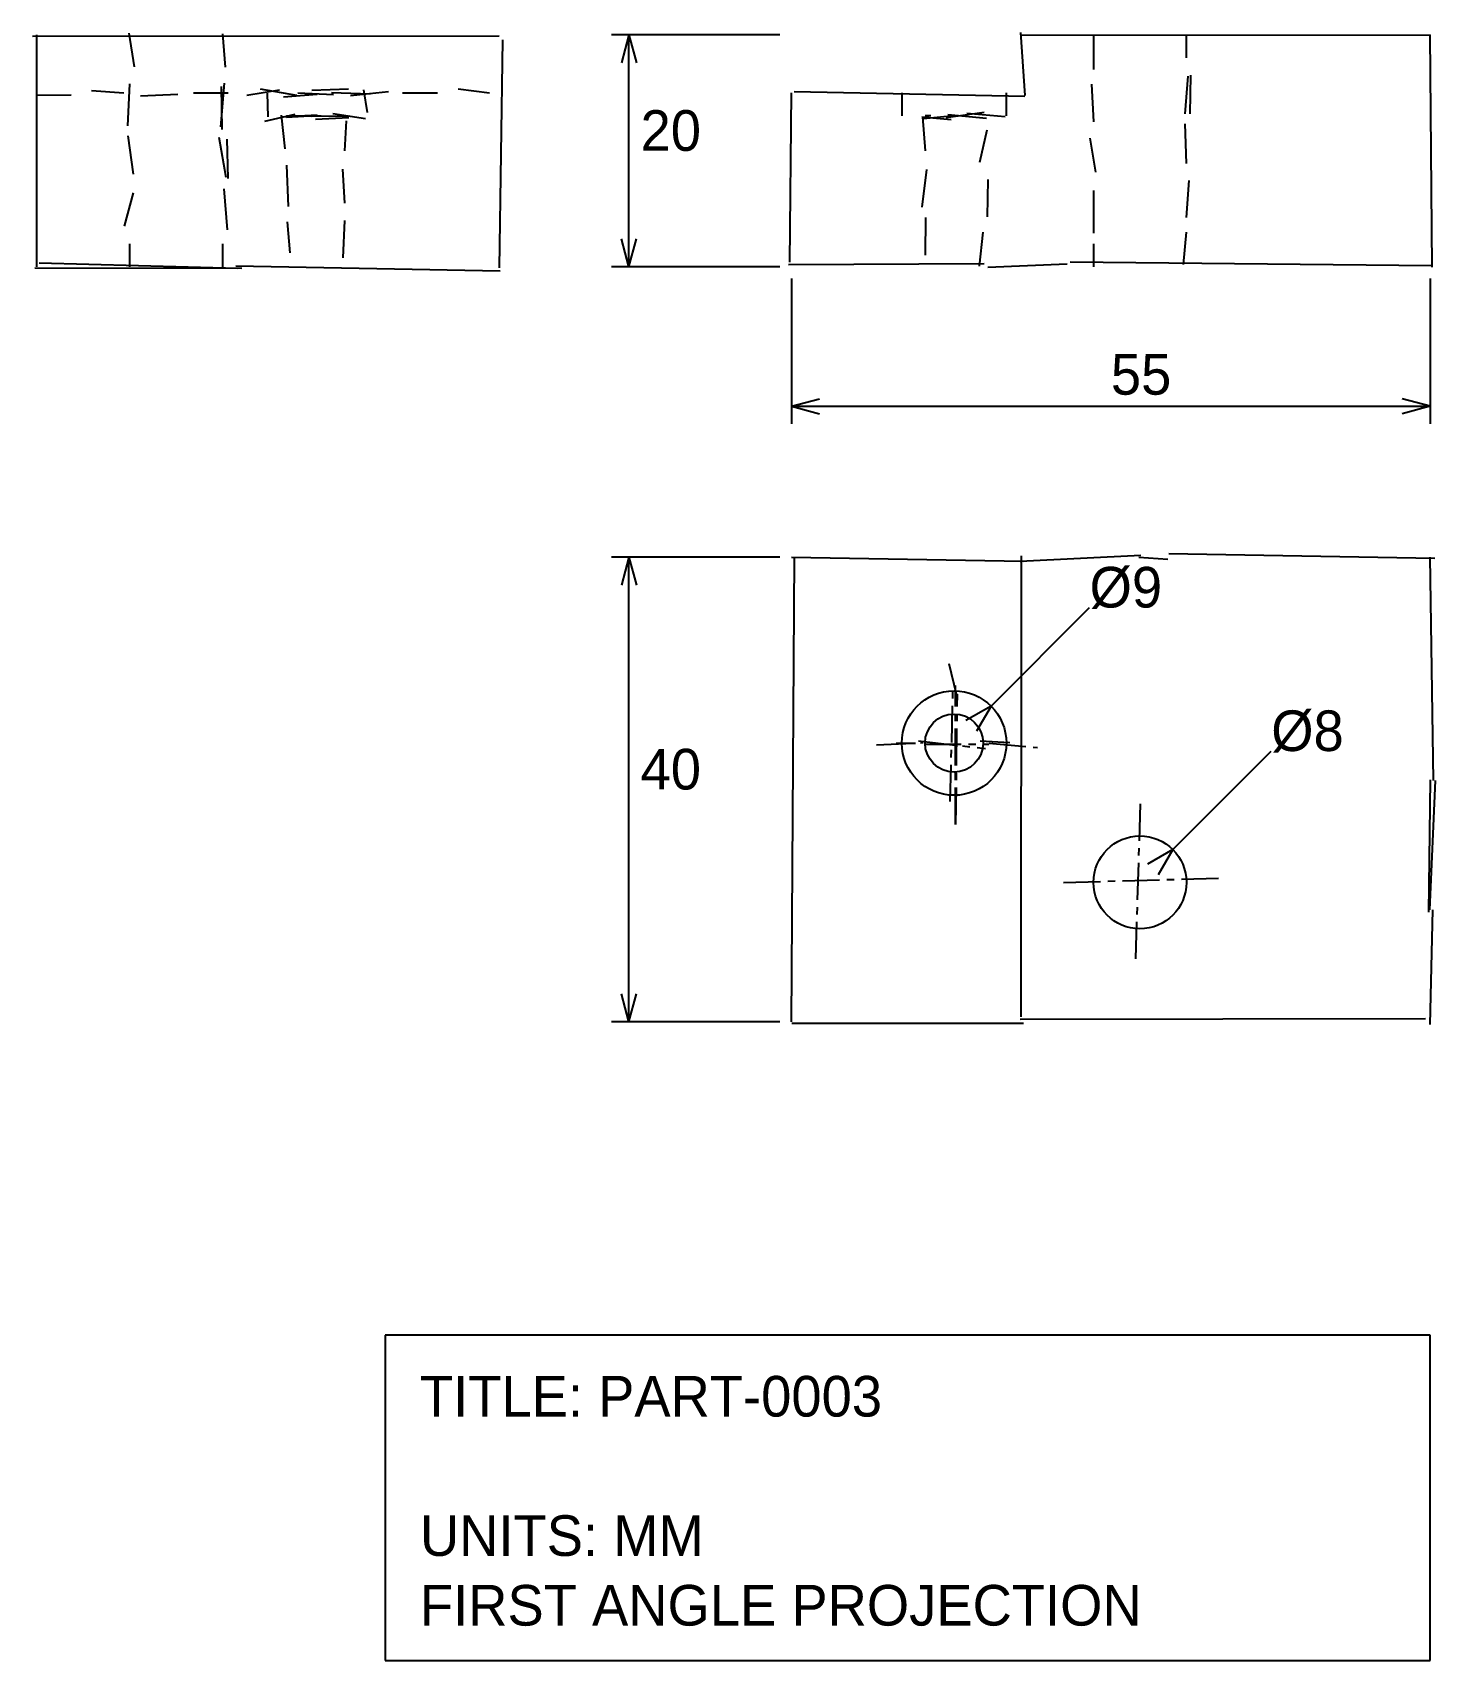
# Model space of a CAD drawing. Header units: millimetres. Extents: x -65 to 55, y -120 to 20.
import ezdxf

# ---------------------------------------------------------------- set-up
doc = ezdxf.new("R2010")
doc.units = ezdxf.units.MM
doc.linetypes.add('CENTER', pattern=[5.08, 3.175, -0.635, 0.635, -0.635])

msp = doc.modelspace()

# ---------------------------------------------------------------- linework, layer by layer
at = {"linetype": 'CONTINUOUS'}
for p, q in [((-65.36, 19.88), (-25.18, 19.9)), ((-65, 0), (-65, 20)), ((-57.08, 20.13), (-56.62, 17.23)), ((-49, 20.08), (-48.76, 17.21)), ((-1, 20), (-15.5, 20)), ((-14, 20), (-14.65, 17.59)), ((-14, 0), (-14, 20)), ((-14, 20), (-13.35, 17.59)), ((20.12, 14.77), (19.74, 20.18)), ((19.84, 19.96), (55, 20)), ((26, 20), (26, 17)), ((34, 18), (34, 20)), ((55.16, -0.02), (55, 20)), ((-25.15, -0.09), (-24.86, 19.57)), ((-57, 15.78), (-57.19, 12.15)), ((-48.86, 15.82), (-49.18, 12.07)), ((-49.11, 15.54), (-49.05, 11.83)), ((25.83, 15.75), (26, 12.5)), ((33.89, 13.18), (34.17, 16.42)), ((34.33, 13.17), (34.39, 16.51)), ((-65.08, 14.79), (-62.04, 14.81)), ((-60.27, 15.19), (-57.5, 15)), ((-56.06, 14.72), (-52.85, 14.87)), ((-51.5, 15), (-48.5, 15)), ((-46.91, 14.78), (-44.1, 15.24)), ((-45.77, 15.33), (-42.63, 14.8)), ((-45.16, 14.96), (-45.11, 12.92)), ((-40.85, 14.86), (-43.74, 14.63)), ((-42.5, 15), (-39.43, 14.85)), ((-41.3, 15.21), (-38.15, 15.34)), ((-36.29, 14.87), (-39.6, 15)), ((-37.97, 14.76), (-34.7, 15.1)), ((-36.85, 15.26), (-36.54, 13.3)), ((-33.5, 15), (-30.5, 15)), ((-28.71, 15.33), (-26, 15)), ((-0.16, 0.42), (0, 15)), ((0.23, 15.1), (20.08, 14.7)), ((9.5, 15), (9.5, 13)), ((18.5, 13), (18.5, 15)), ((-45.35, 12.54), (-42.73, 13.16)), ((-40.85, 13.08), (-44.02, 12.89)), ((-43.96, 13.06), (-43.62, 10.18)), ((-43.5, 13), (-40.5, 13)), ((-41, 13), (-43.49, 12.86)), ((-38.08, 12.97), (-41.31, 12.94)), ((-41, 12.73), (-38.11, 12.86)), ((-36.7, 12.76), (-39.49, 13.17)), ((-39, 13), (-38.5, 13)), ((13.74, 12.67), (11.23, 12.9)), ((11.29, 12.92), (11.5, 10)), ((14, 13), (11.37, 12.76)), ((12, 13), (11.5, 13)), ((16.59, 13.29), (13.33, 12.84)), ((16.79, 12.79), (13.47, 13.11)), ((18.4, 12.93), (15.09, 13.21)), ((-57.15, 11.3), (-56.7, 7.99)), ((-38.36, 12.58), (-38.5, 10)), ((16.22, 9.01), (16.85, 11.8)), ((34, 8.91), (33.91, 12.33)), ((-49.32, 11.17), (-48.71, 7.74)), ((-48.63, 10.99), (-48.54, 7.62)), ((25.69, 11.1), (26.19, 8.15)), ((-43.48, 8.75), (-43.36, 5.21)), ((-38.68, 8.43), (-38.5, 5.5)), ((11.61, 8.38), (11.23, 5.14)), ((16.88, 4.32), (16.92, 7.54)), ((34, 4.26), (34.24, 7.44)), ((-56.7, 6.37), (-57.47, 3.5)), ((-48.88, 6.73), (-48.6, 3.2)), ((26, 6.59), (26, 2.9)), ((11.54, 4.26), (11.5, 1)), ((-43.44, 3.88), (-43.19, 1.22)), ((-38.5, 4), (-38.63, 0.78)), ((16.18, 0.08), (16.5, 3)), ((33.76, 0.21), (34, 3)), ((-57, 2), (-57, 0)), ((-49, 2), (-49, 0)), ((-14, 0), (-14.65, 2.41)), ((-14, 0), (-13.35, 2.41)), ((26, 2), (26, 0)), ((-64.78, 0.34), (-47.69, -0.11)), ((-47.84, 0.1), (-25.08, -0.35)), ((-1, 0), (-15.5, 0)), ((-0.26, 0.21), (16.6, 0.29)), ((16.9, -0.03), (23.75, 0.28)), ((23.99, 0.45), (55.14, 0.13)), ((-65.17, -0.07), (-47.33, -0.11)), ((0, -1), (0, -13.5)), ((55, -1), (55, -13.5)), ((0, -12), (2.41, -11.35)), ((0, -12), (55, -12)), ((0, -12), (2.41, -12.65)), ((55, -12), (52.59, -11.35)), ((55, -12), (52.59, -12.65)), ((-1, -25), (-15.5, -25)), ((-14, -25), (-14.65, -27.41)), ((-14, -65), (-14, -25)), ((-14, -25), (-13.35, -27.41)), ((0, -25), (19.97, -25.33)), ((0, -65), (0.25, -25.02)), ((19.68, -25.33), (30.07, -24.81)), ((19.77, -64.59), (19.79, -24.87)), ((29.92, -25), (32.4, -25.17)), ((32.48, -24.69), (55.41, -25.07)), ((55.29, -44.23), (55, -25)), ((17.18, -37.82), (25.67, -29.33)), ((17.18, -37.82), (15.02, -39.07)), ((17.18, -37.82), (15.93, -39.98)), ((32.83, -50.17), (41.31, -41.69)), ((54.89, -55.55), (55.02, -44.17)), ((54.97, -55.36), (55.45, -44.23)), ((32.83, -50.17), (30.66, -51.42)), ((32.83, -50.17), (31.58, -52.34)), ((55, -65.25), (55.23, -55.36)), ((-14, -65), (-14.65, -62.59)), ((-14, -65), (-13.35, -62.59)), ((-1, -65), (-15.5, -65)), ((0.02, -65.13), (19.98, -65.13)), ((19.68, -64.78), (54.59, -64.71)), ((55, -92), (-35, -92)), ((-35, -92), (-35, -120)), ((55, -120), (55, -92)), ((-35, -120), (55, -120))]:
    msp.add_line(p, q, dxfattribs=at)
at = {"linetype": 'CENTER'}
for p, q in [((14.2, -36.8), (13.57, -34.17)), ((14.11, -48), (14.11, -36.03)), ((13.67, -46.04), (13.9, -36.45)), ((14.16, -48.01), (14.28, -36.78)), ((7.31, -41.16), (11.34, -40.96)), ((9, -41), (10.69, -41)), ((10.93, -40.81), (16.71, -41.47)), ((11.43, -41.09), (17, -41.09)), ((16.25, -40.82), (18.8, -40.95)), ((17.01, -41), (21.18, -41.39)), ((29.65, -59.57), (30.06, -46.06)), ((23.43, -53), (36.95, -52.63))]:
    msp.add_line(p, q, dxfattribs=at)
at = {"linetype": 'CONTINUOUS'}
for centre, radius in [((14, -41), 4.5), ((14, -41), 2.5), ((30, -53), 4)]:
    msp.add_circle(centre, radius, dxfattribs=at)

# ---------------------------------------------------------------- texts
for s, p in [('20', (-13, 10)), ('55', (27.5, -11)), ('Ø9', (25.67, -29.33)), ('Ø8', (41.31, -41.69)), ('40', (-13, -45)), ('TITLE: PART-0003', (-32, -99)), ('UNITS: MM', (-32, -111)), ('FIRST ANGLE PROJECTION', (-32, -117))]:
    msp.add_text(s, height=3.5).set_placement(p)

doc.saveas('drawing.dxf')
